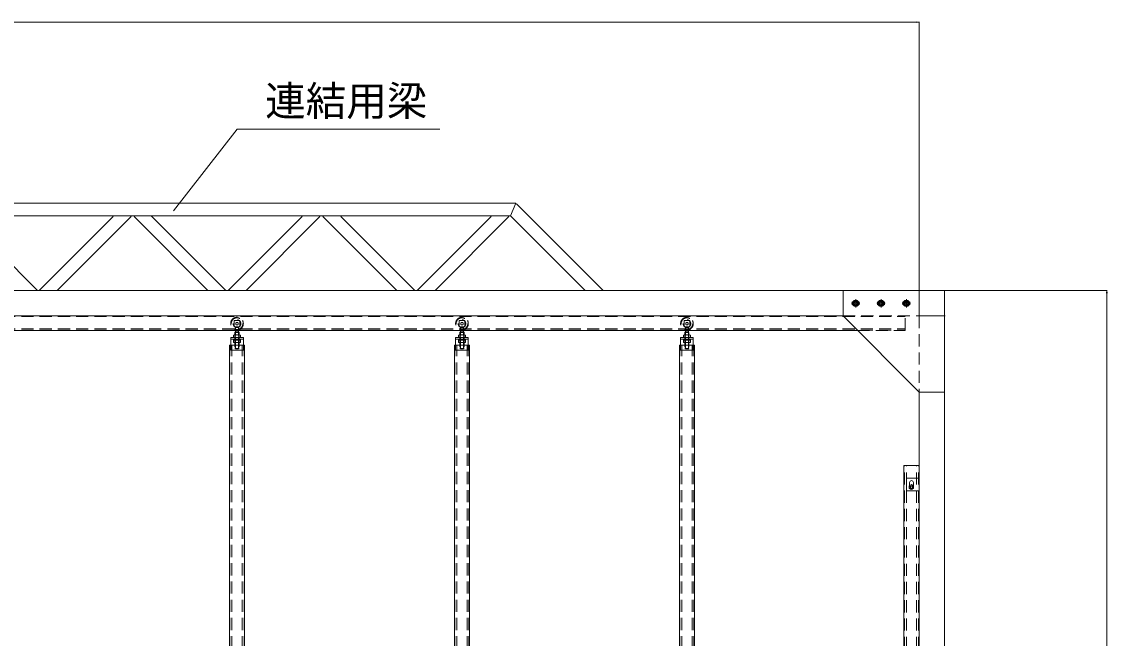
# Model space of a CAD drawing. Units: millimetres, scale not verified. Extents: x -10338 to 10338, y -7128 to 7128.
# Drawn here: x -3350 to 933, y -985 to 1447 of the extents above; entities that cross this region are included whole.
import ezdxf
from ezdxf.enums import TextEntityAlignment as Align

# ---------------------------------------------------------------- set-up
doc = ezdxf.new("R2010")
doc.units = ezdxf.units.MM
doc.header["$LTSCALE"] = 40
for name, pattern in [('CHAIN2', [12, 9, -1, 1, -1]), ('DASHED1', [1.8, 1.2, -0.6]), ('DOUBLE_CHAIN2', [12.8, 9, -1, 0.6, -0.6, 0.6, -1])]:
    doc.linetypes.add(name, pattern=pattern)
for name, color, linetype, lineweight in [('0-0_0', 7, 'Continuous', 9), ('0-4_CYG-90', 7, 'Continuous', 9), ('0-8_TEXT', 7, 'Continuous', 9), ('0-C_寸法', 7, 'Continuous', 9)]:
    doc.layers.add(name, color=color, linetype=linetype, lineweight=lineweight)
doc.styles.add('ＭＳ ゴシック', font='')
doc.styles.get('ＭＳ ゴシック').set_extended_font_data('MS Gothic')

msp = doc.modelspace()

# ---------------------------------------------------------------- linework, layer by layer
at = {"layer": '0-0_0'}
for p, q in [((289.71, 386.56), (932.72, 386.56)), ((931.72, 376.56), (931.72, -4103.45))]:
    msp.add_line(p, q, dxfattribs=at)
at = {"layer": '0-0_0', "color": 134}
for p, q in [((930.06, 376.56), (931.72, 386.56)), ((931.72, 386.56), (933.39, 376.56)), ((930.06, 376.56), (933.39, 376.56))]:
    msp.add_line(p, q, dxfattribs=at)
at = {"layer": '0-4_CYG-90'}
for p, q in [((-1400.26, 731.3), (-7212.26, 731.3)), ((-1420.95, 681.3), (-1400.26, 731.3)), ((-1057.26, 388.74), (-1397.25, 728.3)), ((-4250.19, 681.3), (-1420.95, 681.3)), ((-3289.76, 388.74), (-3581.83, 680.45)), ((-3279.46, 388.74), (-2988.84, 678.98)), ((-3208.7, 388.74), (-2918.74, 678.32)), ((-2617.02, 388.74), (-2906.97, 678.32)), ((-2546.26, 388.74), (-2837.6, 679.72)), ((-2533.96, 388.74), (-2243.34, 678.98)), ((-2463.2, 388.74), (-2173.24, 678.32)), ((-1871.52, 388.74), (-2161.47, 678.32)), ((-1800.76, 388.74), (-2091.37, 678.98)), ((-1788.46, 388.74), (-1497.84, 678.98)), ((-1717.7, 388.74), (-1427.74, 678.32)), ((-1128.02, 388.74), (-1420.95, 681.3)), ((-5200.22, 386.56), (293.7, 386.56)), ((-109.29, 386.56), (-109.29, 286.56)), ((290.71, 386.56), (290.71, -3613.44)), ((-65.64, 347.56), (-71.99, 336.56)), ((-52.94, 347.56), (-65.64, 347.56)), ((-46.59, 336.56), (-52.94, 347.56)), ((34.36, 347.56), (28.01, 336.56)), ((47.06, 347.56), (34.36, 347.56)), ((53.41, 336.56), (47.06, 347.56)), ((134.36, 347.56), (128.01, 336.56)), ((147.06, 347.56), (134.36, 347.56)), ((153.41, 336.56), (147.06, 347.56)), ((-71.99, 336.56), (-65.64, 325.56)), ((-65.64, 325.56), (-52.94, 325.56)), ((-52.94, 325.56), (-46.59, 336.56)), ((28.01, 336.56), (34.36, 325.56)), ((34.36, 325.56), (47.06, 325.56)), ((47.06, 325.56), (53.41, 336.56)), ((128.01, 336.56), (134.36, 325.56)), ((134.36, 325.56), (147.06, 325.56)), ((147.06, 325.56), (153.41, 336.56)), ((-8506.28, 286.56), (-109.29, 286.56)), ((-109.29, 286.56), (190.71, -13.44)), ((-8563.28, 229.56), (-52.29, 229.56)), ((-2506.8, 223.34), (-2508.6, 221.54)), ((-2508.6, 221.54), (-2508.6, 211.68)), ((-2492.6, 221.54), (-2508.6, 221.54)), ((-2506.85, 223.34), (-2506.85, 229.56)), ((-2494.4, 223.34), (-2506.8, 223.34)), ((-2506.6, 211.52), (-2506.6, 223.34)), ((-2494.6, 211.52), (-2494.6, 223.34)), ((-2492.6, 221.54), (-2494.4, 223.34)), ((-2494.35, 223.34), (-2494.35, 229.56)), ((-2492.6, 221.54), (-2492.6, 211.52)), ((-1619.1, 223.34), (-1620.9, 221.54)), ((-1620.9, 221.54), (-1620.9, 211.68)), ((-1604.9, 221.54), (-1620.9, 221.54)), ((-1619.15, 223.34), (-1619.15, 229.56)), ((-1606.7, 223.34), (-1619.1, 223.34)), ((-1618.9, 211.52), (-1618.9, 223.34)), ((-1606.9, 211.52), (-1606.9, 223.34)), ((-1604.9, 221.54), (-1606.7, 223.34)), ((-1606.65, 223.34), (-1606.65, 229.56)), ((-1604.9, 221.54), (-1604.9, 211.52)), ((-731.4, 223.34), (-733.2, 221.54)), ((-733.2, 221.54), (-733.2, 211.68)), ((-717.2, 221.54), (-733.2, 221.54)), ((-731.45, 223.34), (-731.45, 229.56)), ((-719, 223.34), (-731.4, 223.34)), ((-731.2, 211.52), (-731.2, 223.34)), ((-719.2, 211.52), (-719.2, 223.34)), ((-717.2, 221.54), (-719, 223.34)), ((-718.95, 223.34), (-718.95, 229.56)), ((-717.2, 221.54), (-717.2, 211.52)), ((-2530.59, -4048.26), (-2530.59, 171.53)), ((-2525.59, 171.53), (-2530.59, 171.53)), ((-2514.62, 210.52), (-2514.62, 202.57)), ((-2490.35, 211.52), (-2511.46, 211.52)), ((-2490.35, 201.57), (-2511.46, 201.57)), ((-2507.69, 210.52), (-2507.69, 202.57)), ((-2493.83, 210.52), (-2493.83, 202.57)), ((-2486.9, 210.52), (-2486.9, 202.57)), ((-2470.59, 171.53), (-2475.59, 171.53)), ((-2470.59, -4048.26), (-2470.59, 171.53)), ((-1642.89, -4048.26), (-1642.89, 171.53)), ((-1637.89, 171.53), (-1642.89, 171.53)), ((-1626.92, 210.52), (-1626.92, 202.57)), ((-1602.66, 211.52), (-1623.76, 211.52)), ((-1602.66, 201.57), (-1623.76, 201.57)), ((-1619.99, 210.52), (-1619.99, 202.57)), ((-1606.13, 210.52), (-1606.13, 202.57)), ((-1599.2, 210.52), (-1599.2, 202.57)), ((-1582.89, 171.53), (-1587.89, 171.53)), ((-1582.89, -4048.26), (-1582.89, 171.53)), ((-755.19, -4048.26), (-755.19, 171.53)), ((-750.19, 171.53), (-755.19, 171.53)), ((-739.22, 210.52), (-739.22, 202.57)), ((-714.96, 211.52), (-736.06, 211.52)), ((-714.96, 201.57), (-736.06, 201.57)), ((-732.29, 210.52), (-732.29, 202.57)), ((-718.43, 210.52), (-718.43, 202.57)), ((-711.5, 210.52), (-711.5, 202.57)), ((-695.19, 171.53), (-700.19, 171.53)), ((-695.19, -4048.26), (-695.19, 171.53)), ((190.71, -4113.44), (190.71, -13.44)), ((190.71, -13.44), (290.71, -13.44)), ((130.71, -303.45), (130.71, -3978.26)), ((130.71, -303.45), (190.71, -303.45)), ((190.71, -3978.26), (190.71, -303.45)), ((140.71, -353.44), (140.71, -403.44)), ((140.71, -353.44), (190.71, -353.44)), ((152.21, -383.54), (160.71, -378.63)), ((152.21, -393.35), (152.21, -383.54)), ((153.21, -370.44), (153.21, -382.96)), ((160.71, -378.63), (169.21, -383.54)), ((168.21, -370.44), (168.21, -382.96)), ((169.21, -383.54), (169.21, -393.35)), ((190.71, -403.44), (140.71, -403.44)), ((160.71, -398.26), (152.21, -393.35)), ((169.21, -393.35), (160.71, -398.26))]:
    msp.add_line(p, q, dxfattribs=at)
at = {"layer": '0-4_CYG-90', "linetype": 'CHAIN2'}
for p, q in [((-59.29, 353.06), (-59.29, 320.06)), ((40.71, 353.06), (40.71, 320.06)), ((140.71, 353.06), (140.71, 320.06)), ((-75.79, 336.56), (-42.79, 336.56)), ((24.21, 336.56), (57.21, 336.56)), ((124.21, 336.56), (157.21, 336.56))]:
    msp.add_line(p, q, dxfattribs=at)
at = {"layer": '0-4_CYG-90', "linetype": 'DASHED1'}
for p, q in [((-8751.28, 284.96), (135.71, 284.96)), ((-2489.09, 269.34), (-2489.09, 244.34)), ((-1601.39, 269.34), (-1601.39, 244.34)), ((-713.69, 269.34), (-713.69, 244.34)), ((-109.29, 286.56), (290.71, 286.56)), ((135.71, 229.56), (135.71, 286.56)), ((190.71, 286.56), (190.71, -13.44)), ((-8751.28, 235.56), (135.71, 235.56)), ((-8751.28, 231.16), (135.71, 231.16)), ((-2489.09, 244.34), (-2512.09, 244.34)), ((-2506.84, 229.56), (-2506.84, 244.34)), ((-2494.34, 229.56), (-2494.34, 244.34)), ((-1601.39, 244.34), (-1624.39, 244.34)), ((-1619.14, 229.56), (-1619.14, 244.34)), ((-1606.64, 229.56), (-1606.64, 244.34)), ((-713.69, 244.34), (-736.69, 244.34)), ((-731.44, 229.56), (-731.44, 244.34)), ((-718.94, 229.56), (-718.94, 244.34)), ((-52.29, 229.56), (135.71, 229.56)), ((-2528.29, -4048.47), (-2528.29, 171.53)), ((-2475.59, 195.53), (-2525.59, 195.53)), ((-2475.59, 171.53), (-2525.59, 171.53)), ((-2520.59, -4048.47), (-2520.59, 171.53)), ((-2514.62, 182.62), (-2514.62, 190.52)), ((-2487.1, 195.52), (-2514.1, 195.52)), ((-2514.1, 195.52), (-2514.1, 191.52)), ((-2487.1, 191.52), (-2514.1, 191.52)), ((-2490.35, 181.62), (-2511.46, 181.62)), ((-2508.6, 211.52), (-2508.6, 158.34)), ((-2507.69, 182.62), (-2507.69, 190.52)), ((-2506.6, 156.34), (-2506.6, 211.52)), ((-2505.6, 195.52), (-2499.5, 191.62)), ((-2500.6, 195.52), (-2494.5, 191.62)), ((-2494.6, 156.34), (-2494.6, 211.52)), ((-2493.83, 182.62), (-2493.83, 190.52)), ((-2492.6, 211.52), (-2492.6, 158.34)), ((-2487.1, 195.52), (-2487.1, 191.52)), ((-2486.9, 182.62), (-2486.9, 190.52)), ((-2480.59, -4048.47), (-2480.59, 171.53)), ((-2472.89, -4048.47), (-2472.89, 171.53)), ((-1640.59, -4048.47), (-1640.59, 171.53)), ((-1587.89, 195.53), (-1637.89, 195.53)), ((-1587.89, 171.53), (-1637.89, 171.53)), ((-1632.89, -4048.47), (-1632.89, 171.53)), ((-1626.92, 182.62), (-1626.92, 190.52)), ((-1599.4, 195.52), (-1626.4, 195.52)), ((-1626.4, 195.52), (-1626.4, 191.52)), ((-1599.4, 191.52), (-1626.4, 191.52)), ((-1602.66, 181.62), (-1623.76, 181.62)), ((-1620.9, 211.52), (-1620.9, 158.34)), ((-1619.99, 182.62), (-1619.99, 190.52)), ((-1618.9, 156.34), (-1618.9, 211.52)), ((-1617.9, 195.52), (-1611.8, 191.62)), ((-1612.9, 195.52), (-1606.8, 191.62)), ((-1606.9, 156.34), (-1606.9, 211.52)), ((-1606.13, 182.62), (-1606.13, 190.52)), ((-1604.9, 211.52), (-1604.9, 158.34)), ((-1599.4, 195.52), (-1599.4, 191.52)), ((-1599.2, 182.62), (-1599.2, 190.52)), ((-1592.89, -4048.47), (-1592.89, 171.53)), ((-1585.19, -4048.47), (-1585.19, 171.53)), ((-752.89, -4048.47), (-752.89, 171.53)), ((-700.19, 195.53), (-750.19, 195.53)), ((-700.19, 171.53), (-750.19, 171.53)), ((-745.19, -4048.47), (-745.19, 171.53)), ((-739.22, 182.62), (-739.22, 190.52)), ((-711.7, 195.52), (-738.7, 195.52)), ((-738.7, 195.52), (-738.7, 191.52)), ((-711.7, 191.52), (-738.7, 191.52)), ((-714.96, 181.62), (-736.06, 181.62)), ((-733.2, 211.52), (-733.2, 158.34)), ((-732.29, 182.62), (-732.29, 190.52)), ((-731.2, 156.34), (-731.2, 211.52)), ((-730.2, 195.52), (-724.1, 191.62)), ((-725.2, 195.52), (-719.1, 191.62)), ((-719.2, 156.34), (-719.2, 211.52)), ((-718.43, 182.62), (-718.43, 190.52)), ((-717.2, 211.52), (-717.2, 158.34)), ((-711.7, 195.52), (-711.7, 191.52)), ((-711.5, 182.62), (-711.5, 190.52)), ((-705.19, -4048.47), (-705.19, 171.53)), ((-697.49, -4048.47), (-697.49, 171.53)), ((-2508.6, 158.34), (-2506.6, 156.34)), ((-2492.6, 158.34), (-2508.6, 158.34)), ((-2494.6, 156.34), (-2506.6, 156.34)), ((-2492.6, 158.34), (-2494.6, 156.34)), ((-1620.9, 158.34), (-1618.9, 156.34)), ((-1604.9, 158.34), (-1620.9, 158.34)), ((-1606.9, 156.34), (-1618.9, 156.34)), ((-1604.9, 158.34), (-1606.9, 156.34)), ((-733.2, 158.34), (-731.2, 156.34)), ((-717.2, 158.34), (-733.2, 158.34)), ((-719.2, 156.34), (-731.2, 156.34)), ((-717.2, 158.34), (-719.2, 156.34)), ((133.01, -3978.44), (133.01, -303.45)), ((140.71, -3978.44), (140.71, -303.45)), ((180.71, -3978.44), (180.71, -303.45)), ((188.41, -3978.44), (188.41, -303.45))]:
    msp.add_line(p, q, dxfattribs=at)
at = {"layer": '0-4_CYG-90', "linetype": 'DOUBLE_CHAIN2'}
msp.add_line((293.7, 286.56), (190.71, 286.56), dxfattribs=at)
at = {"layer": '0-4_CYG-90', "linetype": 'DASHED1'}
for points in [[(-2489.09, 269.34), (-2512.09, 269.34), (-2512.09, 244.34)], [(-1601.39, 269.34), (-1624.39, 269.34), (-1624.39, 244.34)], [(-713.69, 269.34), (-736.69, 269.34), (-736.69, 244.34)]]:
    msp.add_lwpolyline(points, dxfattribs=at)
at = {"layer": '0-4_CYG-90'}
for points in [[(-2525.59, 151.53), (-2475.59, 151.53), (-2475.59, 201.52), (-2525.59, 201.52)], [(-1637.89, 151.53), (-1587.89, 151.53), (-1587.89, 201.52), (-1637.89, 201.52)], [(-750.19, 151.53), (-700.19, 151.53), (-700.19, 201.52), (-750.19, 201.52)]]:
    msp.add_lwpolyline(points, close=True, dxfattribs=at)
for centre, radius in [((-59.29, 336.56), 11), ((-59.29, 336.56), 7.5), ((-59.29, 336.56), 7), ((40.71, 336.56), 11), ((40.71, 336.56), 7.5), ((40.71, 336.56), 7), ((140.71, 336.56), 11), ((140.71, 336.56), 7.5), ((140.71, 336.56), 7), ((-59.29, 336.56), 5.92), ((40.71, 336.56), 5.92), ((140.71, 336.56), 5.92), ((160.71, -388.44), 8.5), ((160.71, -388.44), 5), ((160.71, -388.44), 5), ((160.71, -388.44), 4.19)]:
    msp.add_circle(centre, radius, dxfattribs=at)
at = {"layer": '0-4_CYG-90', "linetype": 'DASHED1'}
for centre, radius in [((-2500.59, 256.34), 25), ((-2500.59, 256.34), 23), ((-2500.59, 256.34), 15), ((-2500.59, 256.34), 5), ((-1612.89, 256.34), 25), ((-1612.89, 256.34), 23), ((-1612.89, 256.34), 15), ((-1612.89, 256.34), 5), ((-725.19, 256.34), 25), ((-725.19, 256.34), 23), ((-725.19, 256.34), 15), ((-725.19, 256.34), 5)]:
    msp.add_circle(centre, radius, dxfattribs=at)
at = {"layer": '0-4_CYG-90'}
for centre, radius, start, end in [((-67.29, 336.56), 7.5, 101.415, 258.585), ((-59.29, 336.56), 12, 126.444, 173.556), ((-59.29, 336.56), 12, 66.444, 113.556), ((-59.29, 336.56), 12, 6.444, 53.556), ((-51.29, 336.56), 7.5, 281.415, 78.585), ((32.71, 336.56), 7.5, 101.415, 258.585), ((40.71, 336.56), 12, 126.444, 173.556), ((40.71, 336.56), 12, 66.444, 113.556), ((40.71, 336.56), 12, 6.444, 53.556), ((48.71, 336.56), 7.5, 281.415, 78.585), ((132.71, 336.56), 7.5, 101.415, 258.585), ((140.71, 336.56), 12, 126.444, 173.556), ((140.71, 336.56), 12, 66.444, 113.556), ((140.71, 336.56), 12, 6.444, 53.556), ((148.71, 336.56), 7.5, 281.415, 78.585), ((-59.29, 336.56), 12, 186.444, 233.556), ((-59.29, 336.56), 12, 246.444, 293.556), ((-59.29, 336.56), 12, 306.444, 353.556), ((40.71, 336.56), 12, 186.444, 233.556), ((40.71, 336.56), 12, 246.444, 293.556), ((40.71, 336.56), 12, 306.444, 353.556), ((140.71, 336.56), 12, 186.444, 233.556), ((140.71, 336.56), 12, 246.444, 293.556), ((140.71, 336.56), 12, 306.444, 353.556), ((-2511.15, 205.06), 6.46, 57.58, 122.42), ((-2511.15, 208.03), 6.46, 237.58, 302.42), ((-2500.76, 187.03), 24.49, 73.565, 106.435), ((-2500.76, 226.06), 24.49, 253.565, 286.435), ((-2490.37, 205.02), 6.5, 57.795, 122.205), ((-2490.37, 208.07), 6.5, 237.795, 302.205), ((-1623.45, 205.06), 6.46, 57.58, 122.42), ((-1623.45, 208.03), 6.46, 237.58, 302.42), ((-1613.06, 187.03), 24.49, 73.565, 106.435), ((-1613.06, 226.06), 24.49, 253.565, 286.435), ((-1602.67, 205.02), 6.5, 57.795, 122.205), ((-1602.67, 208.07), 6.5, 237.795, 302.205), ((-735.76, 205.06), 6.46, 57.58, 122.42), ((-735.76, 208.03), 6.46, 237.58, 302.42), ((-725.36, 187.03), 24.49, 73.565, 106.435), ((-725.36, 226.06), 24.49, 253.565, 286.435), ((-714.97, 205.02), 6.5, 57.795, 122.205), ((-714.97, 208.07), 6.5, 237.795, 302.205), ((160.71, -370.44), 7.5, 0, 180)]:
    msp.add_arc(centre, radius, start, end, dxfattribs=at)
at = {"layer": '0-4_CYG-90', "linetype": 'DASHED1'}
for centre, radius, start, end in [((-2511.15, 185.06), 6.46, 57.58, 122.42), ((-2511.15, 188.08), 6.46, 237.58, 302.42), ((-2500.76, 167.03), 24.49, 73.565, 106.435), ((-2500.76, 206.11), 24.49, 253.565, 286.435), ((-2490.37, 185.02), 6.5, 57.795, 122.205), ((-2490.37, 188.12), 6.5, 237.795, 302.205), ((-1623.45, 185.06), 6.46, 57.58, 122.42), ((-1623.45, 188.08), 6.46, 237.58, 302.42), ((-1613.06, 167.03), 24.49, 73.565, 106.435), ((-1613.06, 206.11), 24.49, 253.565, 286.435), ((-1602.67, 185.02), 6.5, 57.795, 122.205), ((-1602.67, 188.12), 6.5, 237.795, 302.205), ((-735.76, 185.06), 6.46, 57.58, 122.42), ((-735.76, 188.08), 6.46, 237.58, 302.42), ((-725.36, 167.03), 24.49, 73.565, 106.435), ((-725.36, 206.11), 24.49, 253.565, 286.435), ((-714.97, 185.02), 6.5, 57.795, 122.205), ((-714.97, 188.12), 6.5, 237.795, 302.205)]:
    msp.add_arc(centre, radius, start, end, dxfattribs=at)
at = {"layer": '0-8_TEXT'}
for p, q in [((-2751.08, 701.05), (-2499.43, 1022.84)), ((-2499.43, 1022.84), (-1700.06, 1022.84))]:
    msp.add_line(p, q, dxfattribs=at)
at = {"layer": '0-C_寸法'}
for p, q in [((-8796.28, 1445.52), (180.71, 1445.52)), ((190.71, 287.56), (190.71, 1446.52))]:
    msp.add_line(p, q, dxfattribs=at)
at = {"layer": '0-C_寸法', "color": 134}
for p, q in [((180.71, 1447.19), (190.71, 1445.52)), ((180.71, 1447.19), (180.71, 1443.86)), ((190.71, 1445.52), (180.71, 1443.86))]:
    msp.add_line(p, q, dxfattribs=at)

# ---------------------------------------------------------------- texts
at = {"layer": '0-8_TEXT', "style": 'ＭＳ ゴシック'}
msp.add_text('連結用梁', height=117.3, dxfattribs=at).set_placement((-2389.42, 1040.99), align=Align.BOTTOM_LEFT)

doc.saveas('drawing.dxf')
